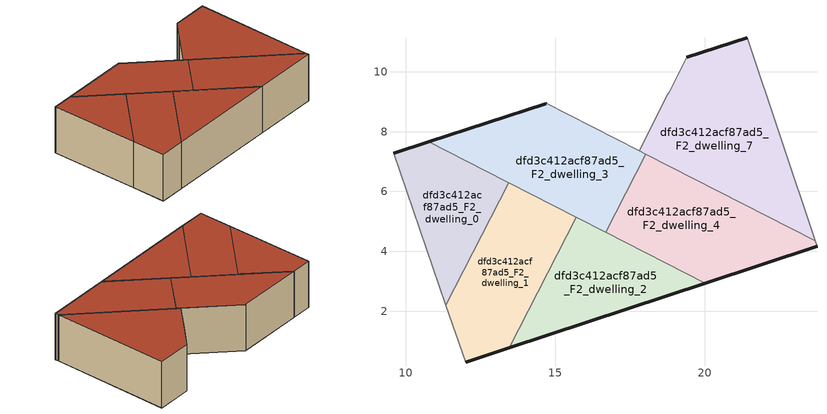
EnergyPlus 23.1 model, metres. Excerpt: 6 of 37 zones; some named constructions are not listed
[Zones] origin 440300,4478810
dfd3c412acf87ad5_F2_dwelling_0
 floor to dfd3c412acf87ad5_F1_dwelling_0 (EU_floor_Construction): 11.34,2.2 13.43,6.29 13.35,6.34 10.76,7.66 9.59,7.28 z6
 wall outside (EU_wall_Construction): 9.59,7.28 10.76,7.66 z6:9
 wall to dfd3c412acf87ad5_F2_dwelling_1 (EU_wall_Construction): 13.43,6.29 11.34,2.2 z6:9
 wall adiabatic (EU_wall_Construction): 11.34,2.2 9.59,7.28 z6:9
 wall to dfd3c412acf87ad5_F2_dwelling_3 (EU_wall_Construction): 10.76,7.66 13.35,6.34 13.43,6.3 z6:9
 roof outside (EU_roof_Construction): 13.35,6.34 13.43,6.29 11.34,2.2 9.59,7.28 10.76,7.66 z9
dfd3c412acf87ad5_F2_dwelling_1
 floor to dfd3c412acf87ad5_F1_dwelling_1 (EU_floor_Construction): 13.46,0.77 15.69,5.14 13.43,6.29 11.34,2.2 12,0.29 z6
 wall outside (EU_wall_Construction): 13.46,0.77 12,0.29 z6:9
 wall adiabatic (EU_wall_Construction): 12,0.29 11.34,2.2 z6:9
 wall to dfd3c412acf87ad5_F2_dwelling_2 (EU_wall_Construction): 15.69,5.14 13.46,0.77 z6:9
 wall to dfd3c412acf87ad5_F2_dwelling_3 (EU_wall_Construction): 13.43,6.29 15.69,5.14 z6:9
 roof outside (EU_roof_Construction): 15.69,5.14 13.46,0.77 12,0.29 11.34,2.2 13.43,6.29 z9
dfd3c412acf87ad5_F2_dwelling_2
 floor to dfd3c412acf87ad5_F1_dwelling_2 (EU_floor_Construction): 20.02,2.93 15.69,5.14 13.46,0.77 z6
 wall outside (EU_wall_Construction): 20.02,2.93 13.46,0.77 z6:9
 wall to dfd3c412acf87ad5_F2_dwelling_4 (EU_wall_Construction): 16.68,4.64 20.02,2.93 z6:9
 wall to dfd3c412acf87ad5_F2_dwelling_3 (EU_wall_Construction): 15.69,5.14 16.68,4.64 z6:9
 roof outside (EU_roof_Construction): 20.02,2.93 13.46,0.77 15.69,5.14 z9
dfd3c412acf87ad5_F2_dwelling_3
 floor to dfd3c412acf87ad5_F1_dwelling_3 (EU_floor_Construction): 16.68,4.64 18.02,7.25 14.66,8.96 14.67,8.93 10.76,7.66 z6
 wall outside (EU_wall_Construction): 10.76,7.66 14.67,8.93 14.66,8.96 z6:9
 wall to dfd3c412acf87ad5_F2_dwelling_4 (EU_wall_Construction): 18.02,7.25 16.68,4.64 z6:9
 wall to dfd3c412acf87ad5_F2_dwelling_6 (EU_wall_Construction): 14.66,8.96 17.8,7.36 z6:9
 wall to dfd3c412acf87ad5_F2_dwelling_7 (EU_wall_Construction): 17.8,7.36 18.02,7.25 z6:9
 roof outside (EU_roof_Construction): 18.02,7.25 16.68,4.64 10.76,7.66 14.67,8.93 14.66,8.96 z9
dfd3c412acf87ad5_F2_dwelling_4
 floor to dfd3c412acf87ad5_F1_dwelling_4 (EU_floor_Construction): 23.75,4.17 23.68,4.35 18.02,7.25 16.68,4.64 20.02,2.93 z6
 wall outside (EU_wall_Construction): 23.75,4.17 20.02,2.93 z6:9
 wall adiabatic (EU_wall_Construction): 23.68,4.35 23.75,4.17 z6:9
 wall to dfd3c412acf87ad5_F2_dwelling_7 (EU_wall_Construction): 18.02,7.25 23.68,4.35 z6:9
 roof outside (EU_roof_Construction): 23.68,4.35 23.75,4.17 20.02,2.93 16.68,4.64 18.02,7.25 z9
dfd3c412acf87ad5_F2_dwelling_7
 floor to dfd3c412acf87ad5_F1_dwelling_7 (EU_floor_Construction): 23.68,4.35 21.42,11.14 19.4,10.49 17.8,7.36 z6
 wall outside (EU_wall_Construction): 19.4,10.49 21.42,11.14 z6:9
 wall adiabatic (EU_wall_Construction): 21.42,11.14 23.68,4.35 z6:9
 wall to dfd3c412acf87ad5_F2_dwelling_6 (EU_wall_Construction): 17.8,7.36 18.78,9.28 / 18.78,9.29 19.4,10.49 z6:9; 18.78,9.29,8.98 18.78,9.28,6 18.78,9.29,6
 roof outside (EU_roof_Construction): 21.42,11.14 23.68,4.35 17.8,7.36 19.4,10.49 z9
[HVACTEMPLATE:THERMOSTAT] Constant Heating Setpoint=20; Constant Cooling Setpoint=50
EU_HeatOnly_dfd3c412acf87ad5_F0_dwelling_0; EU_HeatOnly_dfd3c412acf87ad5_F0_dwelling_1; EU_HeatOnly_dfd3c412acf87ad5_F0_dwelling_2; EU_HeatOnly_dfd3c412acf87ad5_F0_dwelling_3; EU_HeatOnly_dfd3c412acf87ad5_F0_dwelling_4; EU_HeatOnly_dfd3c412acf87ad5_F0_dwelling_5; EU_HeatOnly_dfd3c412acf87ad5_F0_dwelling_6; EU_HeatOnly_dfd3c412acf87ad5_F0_dwelling_7; EU_HeatOnly_dfd3c412acf87ad5_F0_dwelling_8; EU_HeatOnly_dfd3c412acf87ad5_F0_dwelling_9; EU_HeatOnly_dfd3c412acf87ad5_F0_dwelling_10; EU_HeatOnly_dfd3c412acf87ad5_F0_dwelling_11; EU_HeatOnly_dfd3c412acf87ad5_F0_dwelling_12; EU_HeatOnly_dfd3c412acf87ad5_F1_dwelling_0; EU_HeatOnly_dfd3c412acf87ad5_F1_dwelling_1; EU_HeatOnly_dfd3c412acf87ad5_F1_dwelling_2; EU_HeatOnly_dfd3c412acf87ad5_F1_dwelling_3; EU_HeatOnly_dfd3c412acf87ad5_F1_dwelling_4; EU_HeatOnly_dfd3c412acf87ad5_F1_dwelling_5; EU_HeatOnly_dfd3c412acf87ad5_F1_dwelling_6; EU_HeatOnly_dfd3c412acf87ad5_F1_dwelling_7; EU_HeatOnly_dfd3c412acf87ad5_F1_dwelling_8; EU_HeatOnly_dfd3c412acf87ad5_F1_dwelling_9; EU_HeatOnly_dfd3c412acf87ad5_F1_dwelling_10; EU_HeatOnly_dfd3c412acf87ad5_F1_dwelling_11; EU_HeatOnly_dfd3c412acf87ad5_F2_dwelling_0; EU_HeatOnly_dfd3c412acf87ad5_F2_dwelling_1; EU_HeatOnly_dfd3c412acf87ad5_F2_dwelling_2; EU_HeatOnly_dfd3c412acf87ad5_F2_dwelling_3; EU_HeatOnly_dfd3c412acf87ad5_F2_dwelling_4; EU_HeatOnly_dfd3c412acf87ad5_F2_dwelling_5; EU_HeatOnly_dfd3c412acf87ad5_F2_dwelling_6; EU_HeatOnly_dfd3c412acf87ad5_F2_dwelling_7; EU_HeatOnly_dfd3c412acf87ad5_F2_dwelling_8; EU_HeatOnly_dfd3c412acf87ad5_F2_dwelling_9; EU_HeatOnly_dfd3c412acf87ad5_F2_dwelling_10; EU_HeatOnly_dfd3c412acf87ad5_F2_dwelling_11
[SCHEDULE:CONSTANT]
Name | Hourly Value
EU_AlwaysOn | 1
EU_CoolingOff | 0
[SCHEDULE:FILE] Column Number=1; Rows to Skip at Top=0; Number of Hours of Data=8760; Column Separator=Comma; Interpolate to Timestep=No; Minutes per Item=60; Adjust Schedule for Daylight Savings=Yes
Name | File
EU_Step8_GainSchedule_dfd3c412acf87ad5_F2_dwelling_5_f000 | ../../schedules/dfd3c412acf87ad5/dfd3c412acf87ad5_F2_dwelling_5_f000_gain.csv
EU_Step8_GainSchedule_dfd3c412acf87ad5_F2_dwelling_6_f000 | ../../schedules/dfd3c412acf87ad5/dfd3c412acf87ad5_F2_dwelling_6_f000_gain.csv
EU_Step8_GainSchedule_dfd3c412acf87ad5_F2_dwelling_7_f000 | ../../schedules/dfd3c412acf87ad5/dfd3c412acf87ad5_F2_dwelling_7_f000_gain.csv
EU_Step8_GainSchedule_dfd3c412acf87ad5_F2_dwelling_8_f000 | ../../schedules/dfd3c412acf87ad5/dfd3c412acf87ad5_F2_dwelling_8_f000_gain.csv
EU_Step8_GainSchedule_dfd3c412acf87ad5_F2_dwelling_9_f000 | ../../schedules/dfd3c412acf87ad5/dfd3c412acf87ad5_F2_dwelling_9_f000_gain.csv
EU_Step8_GainSchedule_dfd3c412acf87ad5_F2_dwelling_10_f000 | ../../schedules/dfd3c412acf87ad5/dfd3c412acf87ad5_F2_dwelling_10_f000_gain.csv
EU_Step8_GainSchedule_dfd3c412acf87ad5_F2_dwelling_11_f000 | ../../schedules/dfd3c412acf87ad5/dfd3c412acf87ad5_F2_dwelling_11_f000_gain.csv
